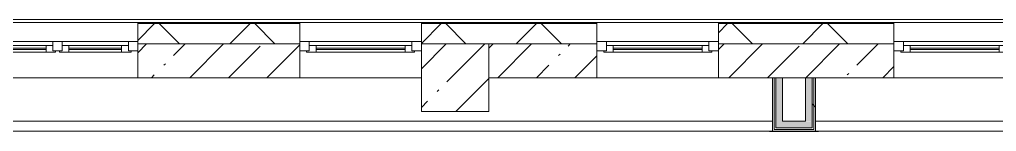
# Model space of a CAD drawing. Header units: millimetres. Extents: x 1311 to 195818, y -8553 to 29000.
# Drawn here: x 171382 to 178617, y 20753 to 21580 of the extents above; entities that cross this region are included whole.
import ezdxf

# ---------------------------------------------------------------- set-up
doc = ezdxf.new("R2010")
doc.units = ezdxf.units.MM
doc.layers.add('A-FLOR-1', color=7, linetype='Continuous', lineweight=5, true_color=0xaaaaaa)
doc.layers.add('I-WALL-3', color=7, linetype='Continuous', lineweight=9, true_color=0xe7e7e7)
for name, color, linetype, lineweight in [('A-GLAZ-2', 7, 'Continuous', 5), ('A-WALL', 7, 'Continuous', 9), ('A-WALL-3', 7, 'Continuous', 5), ('I-WALL-4', 7, 'Continuous', 5), ('S-COLS-4', 7, 'Continuous', 5)]:
    doc.layers.add(name, color=color, linetype=linetype, lineweight=lineweight)
pattern_1 = [(45, (68808.4, 0), (-530.33, 530.33), []), (135, (68808.4, 0), (-530.33, -530.33), [])]

# ---------------------------------------------------------------- blocks, each defined once
blk = doc.blocks.new('120_Окно_СКБ_1Ст - 120_Окно_СКБ_1Ст 900х2500_h_ с форточкой-22876038-1_11_1_птичка')
at = {"layer": 'A-GLAZ-2'}
for p, q in [((-450, -127), (-450, -57)), ((-450, -57), (-380, -57)), ((450, -57), (-450, -57)), ((-380, -57), (-380, -127)), ((380, -127), (380, -57)), ((380, -57), (450, -57)), ((450, -57), (450, -127)), ((-380, -127), (-450, -127)), ((-450, -127), (-400, -127)), ((-380, -127), (-400, -127)), ((-400, -127), (-400, -137)), ((-400, -137), (400, -137)), ((400, -137), (-400, -137)), ((380, -87), (-380, -87)), ((-380, -87), (-380, -127)), ((-330, -137), (-330, -87)), ((-330, -107), (330, -107)), ((330, -117), (-330, -117)), ((330, -137), (330, -87)), ((380, -127), (380, -87)), ((450, -127), (380, -127)), ((400, -127), (380, -127)), ((400, -127), (450, -127)), ((400, -137), (400, -127))]:
    blk.add_line(p, q, dxfattribs=at)
blk = doc.blocks.new('120_Окно_СКБ_1Ст - 120_Окно_СКБ_1Ст 900х2500_h_ с форточкой-V97-1_11_1_птичка')
at = {"layer": 'A-GLAZ-2'}
for p, q in [((-450, -127), (-450, -57)), ((-450, -57), (-380, -57)), ((450, -57), (-450, -57)), ((-380, -57), (-380, -127)), ((380, -127), (380, -57)), ((380, -57), (450, -57)), ((450, -57), (450, -127)), ((-380, -127), (-450, -127)), ((-450, -127), (-400, -127)), ((-380, -127), (-400, -127)), ((-400, -127), (-400, -137)), ((-400, -137), (400, -137)), ((400, -137), (-400, -137)), ((380, -87), (-380, -87)), ((-380, -87), (-380, -127)), ((-330, -137), (-330, -87)), ((-330, -107), (330, -107)), ((330, -117), (-330, -117)), ((330, -137), (330, -87)), ((380, -127), (380, -87)), ((450, -127), (380, -127)), ((400, -127), (380, -127)), ((400, -127), (450, -127)), ((400, -137), (400, -127))]:
    blk.add_line(p, q, dxfattribs=at)
blk = doc.blocks.new('BSC_Колонна _Прямоугольная - 500х500-23282986-1_11_1_птичка')
at = {"layer": 'S-COLS-4'}
h = blk.add_hatch(dxfattribs=at)
h.set_pattern_fill('FP_196', color=256, style=0, pattern_type=2)
h.set_pattern_definition([(45, (-105800, -21150), (-285.1231, 285.1231), []), (45, (-105514.88, -21150), (-285.1231, 285.1231), [504.031, -100.806, 16.764, -84.042])])
h.paths.add_polyline_path([(-250, -250), (250, -250), (250, 250), (-250, 250), (-250, -237.9)])
for p, q in [((250, 250), (-250, 250)), ((-250, 250), (-250, -250)), ((250, -250), (250, 250)), ((-250, -250), (250, -250))]:
    blk.add_line(p, q, dxfattribs=at)
blk = doc.blocks.new('120_Окно_СКБ_2Ст_Фрамуга сверху - 120_Окно_СКБ_2Ст_2300х2500_h_ ДОО-23103760-1_11_1_птичка')
at = {"layer": 'A-GLAZ-2'}
for p, q in [((-1150, -127), (-1150, -57)), ((-1150, -57), (-1080, -57)), ((1150, -57), (-1150, -57)), ((-1080, -57), (-1080, -127)), ((-1080, -57), (1080, -57)), ((520, -127), (520, -57)), ((520, -57), (590, -57)), ((590, -57), (590, -127)), ((1080, -127), (1080, -57)), ((1080, -57), (1150, -57)), ((1150, -57), (1150, -127)), ((-1080, -127), (-1150, -127)), ((-1150, -127), (-1100, -127)), ((-1080, -127), (-1100, -127)), ((-1100, -127), (-1100, -137)), ((-1100, -137), (540, -137)), ((540, -137), (-1100, -137)), ((520, -87), (-1080, -87)), ((-1080, -87), (-1080, -127)), ((-1030, -137), (-1030, -87)), ((-1030, -107), (470, -107)), ((470, -117), (-1030, -117)), ((470, -137), (470, -87)), ((520, -127), (520, -87)), ((590, -127), (520, -127)), ((540, -127), (520, -127)), ((540, -127), (570, -127)), ((540, -127), (570, -127)), ((540, -137), (540, -127)), ((590, -127), (570, -127)), ((570, -127), (570, -137)), ((570, -137), (1100, -137)), ((1100, -137), (570, -137)), ((1080, -87), (590, -87)), ((590, -87), (590, -127)), ((640, -137), (640, -87)), ((640, -107), (1030, -107)), ((1030, -117), (640, -117)), ((1030, -137), (1030, -87)), ((1080, -127), (1080, -87)), ((1150, -127), (1080, -127)), ((1100, -127), (1080, -127)), ((1100, -127), (1150, -127)), ((1100, -137), (1100, -127))]:
    blk.add_line(p, q, dxfattribs=at)
blk = doc.blocks.new('Зашивка приборов отопления - Зашивка приборов отопления-33267402-1_11_1_птичка')
at = {"layer": 'A-WALL-3'}
for p, q in [((103450, 21150), (101150, 21150)), ((105550, 21150), (104650, 21150)), ((107750, 21150), (106850, 21150)), ((101150, 20829), (108150, 20829)), ((108150, 20829), (101150, 20829)), ((101150, 20754), (108150, 20754))]:
    blk.add_line(p, q, dxfattribs=at)
blk = doc.blocks.new('Зашивка приборов отопления1 - Зашивка приборов отопления-33268338-1_11_1_птичка')
at = {"layer": 'A-WALL-3'}
for p, q in [((109950, 21150), (109050, 21150)), ((108470, 20829), (110550, 20829)), ((110550, 20829), (108470, 20829)), ((108470, 20754), (110550, 20754))]:
    blk.add_line(p, q, dxfattribs=at)

msp = doc.modelspace()

# ---------------------------------------------------------------- hatches: boundary and pattern name
at = {"layer": 'A-WALL-3'}
h = msp.add_hatch(dxfattribs=at)
h.set_pattern_fill('FP_120', color=256, style=0, pattern_type=2)
h.set_pattern_definition([(45, (68808.4, 0), (-353.5534, 353.5534), []), (135, (68808.4, 0), (-353.5534, -353.5534), [])])
h.paths.add_polyline_path([(172258.4, 21400), (173458.4, 21400), (173458.4, 21550), (172258.4, 21550), (172258.4, 21486)])
h.paths.add_polyline_path([(178758.4, 21400), (179611.5, 21400), (179503, 21550), (178758.4, 21550)])
h.paths.add_polyline_path([(161868.4, 21400), (162118.4, 21400), (162114.8, 21550), (161868.4, 21550)])
h.paths.add_polyline_path([(165488.4, 21400), (169958.4, 21400), (169958.4, 21550), (165418.4, 21550), (165418.4, 21400)])
h.paths.add_polyline_path([(177858.4, 21400), (177858.4, 21550), (176558.4, 21550), (176558.4, 21400), (177544.6, 21400)])
h.paths.add_polyline_path([(179935, 21400), (180043.5, 21400), (179935, 21550), (179749.9, 21550), (179858.4, 21400)])
h.paths.add_polyline_path([(175658.4, 21400), (175658.4, 21550), (174358.4, 21550), (174358.4, 21400), (174858.4, 21400)])
at = {"layer": 'I-WALL-3'}
for points in [[(177033.4, 20779), (177033.4, 21150), (176983.4, 21150), (176983.4, 20779)], [(177203.4, 20829), (177253.4, 20829), (177253.4, 21150), (177203.4, 21150), (177203.4, 20900)], [(177253.4, 20779), (177253.4, 20829), (177033.4, 20826.5), (177033.4, 20779), (177203.4, 20779)]]:
    msp.add_hatch(color=256, dxfattribs=at).paths.add_polyline_path(points)
at = {"layer": 'I-WALL-4'}
h = msp.add_hatch(dxfattribs=at)
h.set_pattern_fill('FP_101', color=256, style=0, pattern_type=2)
h.set_pattern_definition([(45, (68808.4, 0), (-285.1231, 285.1231), []), (45, (69093.5, 0), (-285.1231, 285.1231), [504.031, -100.806, 16.764, -84.042])])
h.paths.add_polyline_path([(174858.4, 21150), (175658.4, 21150), (175658.4, 21400), (174858.4, 21400), (174858.4, 21246.2)])
h.paths.add_polyline_path([(169608.4, 21150), (169958.4, 21150), (169958.4, 21400), (169608.4, 21400), (169608.4, 21153.4)])
h.paths.add_polyline_path([(172258.4, 21150), (173458.4, 21150), (173458.4, 21400), (172258.4, 21400), (172258.4, 21217.1)])
h.paths.add_polyline_path([(176983.4, 21150), (177858.4, 21150), (177858.4, 21400), (176558.4, 21400), (176558.4, 21150), (176970.9, 21150)])
h.paths.add_polyline_path([(178758.4, 21150), (179158.4, 21150), (179158.4, 21400), (178758.4, 21400), (178758.4, 21342.3)])
h = msp.add_hatch(dxfattribs=at)
h.set_pattern_fill('FP_212', color=256, style=0, pattern_type=2)
h.set_pattern_definition(pattern_1)
h.paths.add_polyline_path([(177265.9, 20779), (177265.9, 21150), (177253.4, 21150), (177253.4, 20779)])
h = msp.add_hatch(dxfattribs=at)
h.set_pattern_fill('FP_212', color=256, style=0, pattern_type=2)
h.set_pattern_definition(pattern_1)
h.paths.add_polyline_path([(177278.4, 20766.5), (177278.4, 21150), (177265.9, 21144.6), (177265.9, 20766.5)])

# ---------------------------------------------------------------- linework, layer by layer
at = {"layer": 'A-FLOR-1'}
msp.add_line((177298.4, 20753), (176937.4, 20753), dxfattribs=at)
at = {"layer": 'A-WALL'}
for p, q in [((173458.4, 21553), (172258.4, 21553)), ((173458.4, 21550), (172258.4, 21550)), ((175658.4, 21553), (174358.4, 21553)), ((175658.4, 21550), (174358.4, 21550)), ((177858.4, 21553), (176558.4, 21553)), ((177858.4, 21550), (176558.4, 21550)), ((172258.4, 21400), (173458.4, 21400)), ((174858.4, 21400), (175658.4, 21400)), ((176558.4, 21400), (177858.4, 21400)), ((177033.4, 21150), (176958.4, 21150)), ((176970.9, 20766.5), (176970.9, 21150)), ((176983.4, 20779), (176983.4, 21150)), ((177278.4, 21150), (177203.4, 21150)), ((177253.4, 21150), (177253.4, 20779)), ((177265.9, 21150), (177265.9, 20766.5)), ((177265.9, 20766.5), (176970.9, 20766.5)), ((177253.4, 20779), (176983.4, 20779))]:
    msp.add_line(p, q, dxfattribs=at)
at = {"layer": 'A-WALL-3'}
for p, q in [((165378.4, 21580), (179950.3, 21580)), ((174358.4, 21558), (165418.4, 21558)), ((172258.4, 21558), (172258.4, 21400)), ((173458.4, 21400), (173458.4, 21558)), ((179939.1, 21558), (174358.4, 21558)), ((174358.4, 21558), (174358.4, 21400)), ((175658.4, 21400), (175658.4, 21558)), ((176558.4, 21558), (176558.4, 21400)), ((177858.4, 21400), (177858.4, 21558))]:
    msp.add_line(p, q, dxfattribs=at)
at = {"layer": 'I-WALL-4'}
for p, q in [((172258.4, 21400), (172258.4, 21150)), ((173458.4, 21150), (173458.4, 21400)), ((175658.4, 21150), (175658.4, 21400)), ((176558.4, 21400), (176558.4, 21150)), ((177858.4, 21150), (177858.4, 21400)), ((174358.4, 21150), (169608.4, 21150)), ((176958.4, 21150), (174858.4, 21150)), ((176958.4, 21150), (176958.4, 20754)), ((177033.4, 21150), (177203.4, 21150)), ((177033.4, 20829), (177033.4, 21150)), ((177203.4, 21150), (177203.4, 20829)), ((179158.4, 21150), (177278.4, 21150)), ((177278.4, 20754), (177278.4, 21150)), ((177203.4, 20829), (177033.4, 20829)), ((176958.4, 20754), (177278.4, 20754))]:
    msp.add_line(p, q, dxfattribs=at)

# ---------------------------------------------------------------- block references
at = {"layer": 'A-GLAZ-2'}
for name, p in [('120_Окно_СКБ_2Ст_Фрамуга сверху - 120_Окно_СКБ_2Ст_2300х2500_h_ ДОО-23103760-1_11_1_птичка', (171108.4, 21475)), ('120_Окно_СКБ_1Ст - 120_Окно_СКБ_1Ст 900х2500_h_ с форточкой-V97-1_11_1_птичка', (173908.4, 21475)), ('120_Окно_СКБ_1Ст - 120_Окно_СКБ_1Ст 900х2500_h_ с форточкой-22876038-1_11_1_птичка', (176108.4, 21475)), ('120_Окно_СКБ_1Ст - 120_Окно_СКБ_1Ст 900х2500_h_ с форточкой-22876038-1_11_1_птичка', (178308.4, 21475))]:
    msp.add_blockref(name, p, dxfattribs=at)
at = {"layer": 'A-WALL-3'}
for name in ['Зашивка приборов отопления - Зашивка приборов отопления-33267402-1_11_1_птичка', 'Зашивка приборов отопления1 - Зашивка приборов отопления-33268338-1_11_1_птичка']:
    msp.add_blockref(name, (68808.4, 0), dxfattribs=at)
at = {"layer": 'S-COLS-4'}
msp.add_blockref('BSC_Колонна _Прямоугольная - 500х500-23282986-1_11_1_птичка', (174608.4, 21150), dxfattribs=at)

doc.saveas('drawing.dxf')
